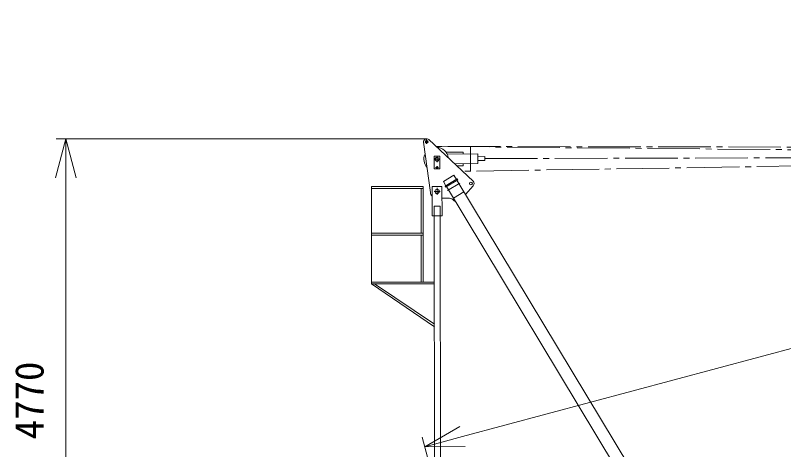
# Model space of a CAD drawing. Units: millimetres, scale not verified. Extents: x -17582 to 17444, y -25751 to 25749.
# Drawn here: x -17582 to -9696, y 12367 to 16824 of the extents above; entities that cross this region are included whole.
import ezdxf
from ezdxf.enums import TextEntityAlignment as Align

# ---------------------------------------------------------------- set-up
doc = ezdxf.new("R2010")
doc.units = ezdxf.units.MM
doc.header["$LTSCALE"] = 60
doc.linetypes.add('CHAIN2', pattern=[12, 9, -1, 1, -1])
for name, color, linetype, lineweight in [('0-3_05 寸法', 7, 'Continuous', 18), ('0-4_10 当社外形線', 7, 'Continuous', 18), ('0-5_12 当社中心線', 7, 'CHAIN2', 18)]:
    doc.layers.add(name, color=color, linetype=linetype, lineweight=lineweight)
doc.styles.add('ＭＳ ゴシック', font='')
doc.styles.get('ＭＳ ゴシック').set_extended_font_data('MS Gothic')

msp = doc.modelspace()

# ---------------------------------------------------------------- linework, layer by layer
at = {"layer": '0-3_05 寸法'}
for p, q in [((3138.84, 16823.87), (-12991.9, 12500.66)), ((-13559.83, 15557.22), (-17163.81, 15557.22)), ((-17063.81, 15557.22), (-17063.81, 15157.22)), ((-17063.81, 15157.22), (-17063.81, 11187.23)), ((-12998.57, 10980.41), (-13404.15, 12493.7)), ((-13378.26, 12397.11), (-12991.9, 12500.66))]:
    msp.add_line(p, q, dxfattribs=at)
for points in [[(-17170.99, 15157.22), (-17063.81, 15557.22), (-16956.63, 15157.22)], [(-12964.15, 12397.13), (-13378.26, 12397.11), (-13019.65, 12604.18)]]:
    msp.add_lwpolyline(points, dxfattribs=at)
at = {"layer": '0-4_10 当社外形線'}
for p, q in [((-13359.83, 15557.22), (-13359.83, 15505.33)), ((-12882.05, 15122.84), (-13337.31, 15548.2)), ((-13321.96, 15006.46), (-13392.14, 15520.92)), ((-13376.68, 15524.64), (-13342.97, 15524.64)), ((-13280, 15347.23), (-13226.4, 15347.23)), ((-13252.8, 15374.13), (-13252.8, 15318.44)), ((-13268.44, 15260.99), (-13237.15, 15260.99)), ((-13252.8, 15276.88), (-13252.8, 15245.11)), ((-10057.1, 9929.07), (-13156.94, 15067.35)), ((-13144.41, 15027.21), (-13020.25, 15102.11)), ((-9950.07, 9993.64), (-13049.91, 15131.92)), ((-12962.48, 14987), (-12880.76, 15075.57)), ((-13926.79, 15047.16), (-13396.79, 15047.16)), ((-13416.79, 15047.16), (-13416.79, 14587.16)), ((-13283.18, 15017.23), (-13222.42, 15017.23)), ((-13252.8, 15052.07), (-13252.8, 14982.39)), ((-13084.19, 14946.75), (-12977.16, 15011.32)), ((-13124.41, 14947.25), (-13202.27, 14947.24)), ((-13282.03, 14767.18), (-13277.14, 11047.19)), ((-13217.14, 11047.27), (-13222.03, 14767.26)), ((-13926.79, 14587.16), (-13396.79, 14587.16)), ((-13926.79, 14567.16), (-13396.79, 14567.16)), ((-13416.79, 14567.16), (-13416.79, 14087.16)), ((-13926.79, 14087.16), (-13281.14, 14087.16)), ((-13926.79, 14067.16), (-13281.11, 14067.16)), ((-13894.78, 14067.16), (-13280.57, 13652.8))]:
    msp.add_line(p, q, dxfattribs=at)
for points in [[(-13160.64, 15418.54), (-12985.23, 15421.04), (-12985.23, 15401.03)], [(-13149.39, 15398.7), (-12834.45, 15403.18), (-12834.45, 15303.17), (-13071.44, 15299.8)], [(-13050.36, 15280.1), (-12985.23, 15281.02), (-12985.23, 15301.02)], [(-12834.45, 15373.17), (-12762.94, 15374.19), (-12762.94, 15334.19), (-12834.45, 15333.17)], [(-13162.11, 15075.91), (-13187.5, 15118), (-13080.47, 15182.57), (-13055.08, 15140.48)], [(-13280.53, 13627.16), (-13926.79, 14067.16), (-13926.79, 15067.16), (-13396.79, 15067.16), (-13396.79, 14087.16)], [(-13081.59, 14923.08), (-13078.08, 14917.26), (-13069.51, 14922.43)], [(-13282.03, 14767.18), (-13282.17, 14867.18), (-13222.17, 14867.26), (-13222.03, 14767.26)]]:
    msp.add_lwpolyline(points, dxfattribs=at)
for points in [[(-13282.8, 15247.23), (-13222.8, 15247.23), (-13222.8, 15377.23), (-13282.8, 15377.23)], [(-13046.52, 15145.65), (-13041.35, 15137.08), (-13165.51, 15062.18), (-13170.67, 15070.75)], [(-13302.03, 14767.16), (-13302.43, 15067.16), (-13202.43, 15067.29), (-13202.03, 14767.29)]]:
    msp.add_lwpolyline(points, close=True, dxfattribs=at)
for centre, radius in [((-13359.83, 15524.64), 14), ((-13252.8, 15347.23), 20), ((-13252.8, 15260.99), 10), ((-12905.66, 15098.54), 15), ((-13252.8, 15017.23), 22.5)]:
    msp.add_circle(centre, radius, dxfattribs=at)
for centre, radius, start, end in [((-13359.81, 15524.67), 32.55, 46.2771, 186.617), ((-13263.3, 15347.23), 125, 7.35329, 86.5364), ((-13263.3, 15347.23), 125, 156.359, 221.312), ((-12905.66, 15098.54), 33.88, 317.303, 45.8188), ((-13252.8, 15017.23), 70, 188.849, 224.996), ((-13124.4, 14897.25), 50, 31.1019, 90.0125)]:
    msp.add_arc(centre, radius, start, end, dxfattribs=at)
at = {"layer": '0-5_12 当社中心線'}
for p, q in [((-13359.81, 15557.22), (-16937.28, 15557.22)), ((-13254.32, 15477.83), (-6549.1, 15417.03)), ((3956.97, 15451.58), (-13254.32, 15477.83)), ((-12909.19, 15476.96), (-12909.19, 15222.41)), ((-6550.19, 15324.65), (-12988.92, 15223.9)), ((-12762.94, 15354.33), (-6549.67, 15368.99))]:
    msp.add_line(p, q, dxfattribs=at)

# ---------------------------------------------------------------- texts
at = {"layer": '0-3_05 寸法', "style": 'ＭＳ ゴシック'}
msp.add_text('4770', height=293.3, rotation=90, dxfattribs=at).set_placement((-17203.81, 12472.22), align=Align.BOTTOM_LEFT)

doc.saveas('drawing.dxf')
